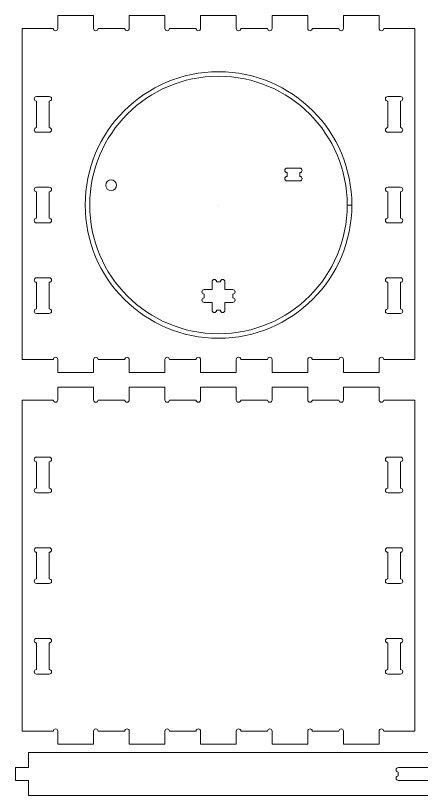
# Model space of a CAD drawing. Header units: inches. Extents: x 4 to 2286, y -1101 to -8.
# Drawn here: x 4 to 572, y -1101 to -8 of the extents above; entities that cross this region are included whole.
import ezdxf

# ---------------------------------------------------------------- set-up
doc = ezdxf.new("R2010")
doc.units = ezdxf.units.IN
doc.header["$MEASUREMENT"] = 0
doc.layers.add('Layer 1', color=7, linetype='Continuous')

# ---------------------------------------------------------------- blocks, each defined once
blk = doc.blocks.new('block 2')
at = {"layer": 'Layer 1', "color": 7, "lineweight": 15, "true_color": 0xffffff}
blk.add_open_spline([(101.5, -273.9), (101.5, -170.7), (185.1, -87.1), (288.2, -87.1), (391.4, -87.1), (475, -170.7), (475, -273.9), (475, -377), (391.4, -460.6), (288.2, -460.6), (185.1, -460.6), (101.5, -377), (101.5, -273.9), (101.5, -273.9), (101.5, -273.9), (101.5, -273.9)], degree=3, knots=[0, 0, 0, 0, 1, 1, 1, 2, 2, 2, 3, 3, 3, 4, 4, 4, 5, 5, 5, 5], dxfattribs=at)
blk = doc.blocks.new('block 3')
at = {"layer": 'Layer 1', "color": 7, "lineweight": 15, "true_color": 0xffffff}
blk.add_open_spline([(163.2, -26.5), (163.2, -26.5), (163.2, -8.5), (163.2, -8.5), (163.2, -8.5), (213.2, -8.5), (213.2, -8.5), (213.2, -8.5), (213.2, -26.5), (213.2, -26.5), (213.2, -28.2), (214.6, -29.6), (216.4, -29.6), (218.2, -29.6), (219.6, -28.2), (219.6, -26.5), (219.6, -26.5), (256.9, -26.5), (256.9, -26.5), (256.9, -28.2), (258.3, -29.6), (260.1, -29.6), (261.8, -29.6), (263.2, -28.2), (263.2, -26.5), (263.2, -26.5), (263.2, -8.5), (263.2, -8.5), (263.2, -8.5), (313.2, -8.5), (313.2, -8.5), (313.2, -8.5), (313.2, -26.5), (313.2, -26.5), (313.2, -28.2), (314.6, -29.6), (316.4, -29.6), (318.2, -29.6), (319.6, -28.2), (319.6, -26.5), (319.6, -26.5), (356.9, -26.5), (356.9, -26.5), (356.9, -28.2), (358.3, -29.6), (360.1, -29.6), (361.8, -29.6), (363.2, -28.2), (363.2, -26.5), (363.2, -26.5), (363.2, -8.5), (363.2, -8.5), (363.2, -8.5), (413.2, -8.5), (413.2, -8.5), (413.2, -8.5), (413.2, -26.5), (413.2, -26.5), (413.2, -28.2), (414.6, -29.6), (416.4, -29.6), (418.2, -29.6), (419.6, -28.2), (419.6, -26.5), (419.6, -26.5), (456.9, -26.5), (456.9, -26.5), (456.9, -28.2), (458.3, -29.6), (460.1, -29.6), (461.8, -29.6), (463.2, -28.2), (463.2, -26.5), (463.2, -26.5), (463.2, -8.5), (463.2, -8.5), (463.2, -8.5), (513.2, -8.5), (513.2, -8.5), (513.2, -8.5), (513.2, -26.5), (513.2, -26.5), (513.2, -28.2), (514.6, -29.6), (516.4, -29.6), (518.2, -29.6), (519.6, -28.2), (519.6, -26.5), (519.6, -26.5), (563.2, -26.5), (563.2, -26.5), (563.2, -26.5), (563.2, -490.5), (563.2, -490.5), (563.2, -490.5), (519.6, -490.5), (519.6, -490.5), (519.6, -488.7), (518.2, -487.3), (516.4, -487.3), (514.6, -487.3), (513.2, -488.7), (513.2, -490.5), (513.2, -490.5), (513.2, -508.5), (513.2, -508.5), (513.2, -508.5), (463.2, -508.5), (463.2, -508.5), (463.2, -508.5), (463.2, -490.5), (463.2, -490.5), (463.2, -488.7), (461.8, -487.3), (460.1, -487.3), (458.3, -487.3), (456.9, -488.7), (456.9, -490.5), (456.9, -490.5), (419.6, -490.5), (419.6, -490.5), (419.6, -488.7), (418.2, -487.3), (416.4, -487.3), (414.6, -487.3), (413.2, -488.7), (413.2, -490.5), (413.2, -490.5), (413.2, -508.5), (413.2, -508.5), (413.2, -508.5), (363.2, -508.5), (363.2, -508.5), (363.2, -508.5), (363.2, -490.5), (363.2, -490.5), (363.2, -488.7), (361.8, -487.3), (360.1, -487.3), (358.3, -487.3), (356.9, -488.7), (356.9, -490.5), (356.9, -490.5), (319.6, -490.5), (319.6, -490.5), (319.6, -488.7), (318.2, -487.3), (316.4, -487.3), (314.6, -487.3), (313.2, -488.7), (313.2, -490.5), (313.2, -490.5), (313.2, -508.5), (313.2, -508.5), (313.2, -508.5), (263.2, -508.5), (263.2, -508.5), (263.2, -508.5), (263.2, -490.5), (263.2, -490.5), (263.2, -488.7), (261.8, -487.3), (260.1, -487.3), (258.3, -487.3), (256.9, -488.7), (256.9, -490.5), (256.9, -490.5), (219.6, -490.5), (219.6, -490.5), (219.6, -488.7), (218.2, -487.3), (216.4, -487.3), (214.6, -487.3), (213.2, -488.7), (213.2, -490.5), (213.2, -490.5), (213.2, -508.5), (213.2, -508.5), (213.2, -508.5), (163.2, -508.5), (163.2, -508.5), (163.2, -508.5), (163.2, -490.5), (163.2, -490.5), (163.2, -488.7), (161.8, -487.3), (160.1, -487.3), (158.3, -487.3), (156.9, -488.7), (156.9, -490.5), (156.9, -490.5), (119.6, -490.5), (119.6, -490.5), (119.6, -488.7), (118.2, -487.3), (116.4, -487.3), (114.6, -487.3), (113.2, -488.7), (113.2, -490.5), (113.2, -490.5), (113.2, -508.5), (113.2, -508.5), (113.2, -508.5), (63.2, -508.5), (63.2, -508.5), (63.2, -508.5), (63.2, -490.5), (63.2, -490.5), (63.2, -488.7), (61.8, -487.3), (60.1, -487.3), (58.3, -487.3), (56.9, -488.7), (56.9, -490.5), (56.9, -490.5), (13.2, -490.5), (13.2, -490.5), (13.2, -490.5), (13.2, -26.5), (13.2, -26.5), (13.2, -26.5), (56.9, -26.5), (56.9, -26.5), (56.9, -28.2), (58.3, -29.6), (60.1, -29.6), (61.8, -29.6), (63.2, -28.2), (63.2, -26.5), (63.2, -26.5), (63.2, -8.5), (63.2, -8.5), (63.2, -8.5), (113.2, -8.5), (113.2, -8.5), (113.2, -8.5), (113.2, -26.5), (113.2, -26.5), (113.2, -28.2), (114.6, -29.6), (116.4, -29.6), (118.2, -29.6), (119.6, -28.2), (119.6, -26.5), (119.6, -26.5), (156.9, -26.5), (156.9, -26.5), (156.9, -28.2), (158.3, -29.6), (160.1, -29.6), (161.8, -29.6), (163.2, -28.2), (163.2, -26.5)], degree=3, knots=[0, 0, 0, 0, 1, 1, 1, 2, 2, 2, 3, 3, 3, 4, 4, 4, 5, 5, 5, 6, 6, 6, 7, 7, 7, 8, 8, 8, 9, 9, 9, 10, 10, 10, 11, 11, 11, 12, 12, 12, 13, 13, 13, 14, 14, 14, 15, 15, 15, 16, 16, 16, 17, 17, 17, 18, 18, 18, 19, 19, 19, 20, 20, 20, 21, 21, 21, 22, 22, 22, 23, 23, 23, 24, 24, 24, 25, 25, 25, 26, 26, 26, 27, 27, 27, 28, 28, 28, 29, 29, 29, 30, 30, 30, 31, 31, 31, 32, 32, 32, 33, 33, 33, 34, 34, 34, 35, 35, 35, 36, 36, 36, 37, 37, 37, 38, 38, 38, 39, 39, 39, 40, 40, 40, 41, 41, 41, 42, 42, 42, 43, 43, 43, 44, 44, 44, 45, 45, 45, 46, 46, 46, 47, 47, 47, 48, 48, 48, 49, 49, 49, 50, 50, 50, 51, 51, 51, 52, 52, 52, 53, 53, 53, 54, 54, 54, 55, 55, 55, 56, 56, 56, 57, 57, 57, 58, 58, 58, 59, 59, 59, 60, 60, 60, 61, 61, 61, 62, 62, 62, 63, 63, 63, 64, 64, 64, 65, 65, 65, 66, 66, 66, 67, 67, 67, 68, 68, 68, 69, 69, 69, 70, 70, 70, 71, 71, 71, 72, 72, 72, 73, 73, 73, 74, 74, 74, 75, 75, 75, 76, 76, 76, 77, 77, 77, 78, 78, 78, 79, 79, 79, 80, 80, 80, 81, 81, 81, 82, 82, 82, 83, 83, 83, 84, 84, 84, 84], dxfattribs=at)
blk = doc.blocks.new('block 4')
at = {"layer": 'Layer 1', "color": 7, "lineweight": 15, "true_color": 0xffffff}
blk.add_open_spline([(33.2, -165.5), (31.5, -165.5), (30.1, -167), (30.1, -168.7), (30.1, -170.5), (31.5, -171.9), (33.2, -171.9), (33.2, -171.9), (51.2, -171.9), (51.2, -171.9), (53, -171.9), (54.4, -170.5), (54.4, -168.7), (54.4, -167), (53, -165.5), (51.2, -165.5), (51.2, -165.5), (51.2, -128.2), (51.2, -128.2), (53, -128.2), (54.4, -126.8), (54.4, -125.1), (54.4, -123.3), (53, -121.9), (51.2, -121.9), (51.2, -121.9), (33.2, -121.9), (33.2, -121.9), (31.5, -121.9), (30.1, -123.3), (30.1, -125.1), (30.1, -126.8), (31.5, -128.2), (33.2, -128.2), (33.2, -128.2), (33.2, -165.5), (33.2, -165.5)], degree=3, knots=[0, 0, 0, 0, 1, 1, 1, 2, 2, 2, 3, 3, 3, 4, 4, 4, 5, 5, 5, 6, 6, 6, 7, 7, 7, 8, 8, 8, 9, 9, 9, 10, 10, 10, 11, 11, 11, 12, 12, 12, 12], dxfattribs=at)
blk = doc.blocks.new('block 5')
at = {"layer": 'Layer 1', "color": 7, "lineweight": 15, "true_color": 0xffffff}
blk.add_open_spline([(33.2, -248.9), (31.5, -248.9), (30.1, -250.3), (30.1, -252.1), (30.1, -253.8), (31.5, -255.2), (33.2, -255.2), (33.2, -255.2), (33.2, -292.5), (33.2, -292.5), (31.5, -292.5), (30.1, -294), (30.1, -295.7), (30.1, -297.5), (31.5, -298.9), (33.2, -298.9), (33.2, -298.9), (51.2, -298.9), (51.2, -298.9), (53, -298.9), (54.4, -297.5), (54.4, -295.7), (54.4, -294), (53, -292.5), (51.2, -292.5), (51.2, -292.5), (51.2, -255.2), (51.2, -255.2), (53, -255.2), (54.4, -253.8), (54.4, -252.1), (54.4, -250.3), (53, -248.9), (51.2, -248.9), (51.2, -248.9), (33.2, -248.9), (33.2, -248.9)], degree=3, knots=[0, 0, 0, 0, 1, 1, 1, 2, 2, 2, 3, 3, 3, 4, 4, 4, 5, 5, 5, 6, 6, 6, 7, 7, 7, 8, 8, 8, 9, 9, 9, 10, 10, 10, 11, 11, 11, 12, 12, 12, 12], dxfattribs=at)
blk = doc.blocks.new('block 6')
at = {"layer": 'Layer 1', "color": 7, "lineweight": 15, "true_color": 0xffffff}
blk.add_open_spline([(33.2, -375.9), (31.5, -375.9), (30.1, -377.3), (30.1, -379.1), (30.1, -380.8), (31.5, -382.2), (33.2, -382.2), (33.2, -382.2), (33.2, -419.5), (33.2, -419.5), (31.5, -419.5), (30.1, -421), (30.1, -422.7), (30.1, -424.5), (31.5, -425.9), (33.2, -425.9), (33.2, -425.9), (51.2, -425.9), (51.2, -425.9), (53, -425.9), (54.4, -424.5), (54.4, -422.7), (54.4, -421), (53, -419.5), (51.2, -419.5), (51.2, -419.5), (51.2, -382.2), (51.2, -382.2), (53, -382.2), (54.4, -380.8), (54.4, -379.1), (54.4, -377.3), (53, -375.9), (51.2, -375.9), (51.2, -375.9), (33.2, -375.9), (33.2, -375.9)], degree=3, knots=[0, 0, 0, 0, 1, 1, 1, 2, 2, 2, 3, 3, 3, 4, 4, 4, 5, 5, 5, 6, 6, 6, 7, 7, 7, 8, 8, 8, 9, 9, 9, 10, 10, 10, 11, 11, 11, 12, 12, 12, 12], dxfattribs=at)
blk = doc.blocks.new('block 7')
at = {"layer": 'Layer 1', "color": 7, "lineweight": 15, "true_color": 0xffffff}
blk.add_open_spline([(543.2, -171.9), (545, -171.9), (546.4, -170.5), (546.4, -168.7), (546.4, -167), (545, -165.5), (543.2, -165.5), (543.2, -165.5), (543.2, -128.2), (543.2, -128.2), (545, -128.2), (546.4, -126.8), (546.4, -125.1), (546.4, -123.3), (545, -121.9), (543.2, -121.9), (543.2, -121.9), (525.2, -121.9), (525.2, -121.9), (523.5, -121.9), (522.1, -123.3), (522.1, -125.1), (522.1, -126.8), (523.5, -128.2), (525.2, -128.2), (525.2, -128.2), (525.2, -165.5), (525.2, -165.5), (523.5, -165.5), (522.1, -167), (522.1, -168.7), (522.1, -170.5), (523.5, -171.9), (525.2, -171.9), (525.2, -171.9), (543.2, -171.9), (543.2, -171.9)], degree=3, knots=[0, 0, 0, 0, 1, 1, 1, 2, 2, 2, 3, 3, 3, 4, 4, 4, 5, 5, 5, 6, 6, 6, 7, 7, 7, 8, 8, 8, 9, 9, 9, 10, 10, 10, 11, 11, 11, 12, 12, 12, 12], dxfattribs=at)
blk = doc.blocks.new('block 8')
at = {"layer": 'Layer 1', "color": 7, "lineweight": 15, "true_color": 0xffffff}
blk.add_open_spline([(525.2, -248.9), (523.5, -248.9), (522.1, -250.3), (522.1, -252.1), (522.1, -253.8), (523.5, -255.2), (525.2, -255.2), (525.2, -255.2), (525.2, -292.5), (525.2, -292.5), (523.5, -292.5), (522.1, -294), (522.1, -295.7), (522.1, -297.5), (523.5, -298.9), (525.2, -298.9), (525.2, -298.9), (543.2, -298.9), (543.2, -298.9), (545, -298.9), (546.4, -297.5), (546.4, -295.7), (546.4, -294), (545, -292.5), (543.2, -292.5), (543.2, -292.5), (543.2, -255.2), (543.2, -255.2), (545, -255.2), (546.4, -253.8), (546.4, -252.1), (546.4, -250.3), (545, -248.9), (543.2, -248.9), (543.2, -248.9), (525.2, -248.9), (525.2, -248.9)], degree=3, knots=[0, 0, 0, 0, 1, 1, 1, 2, 2, 2, 3, 3, 3, 4, 4, 4, 5, 5, 5, 6, 6, 6, 7, 7, 7, 8, 8, 8, 9, 9, 9, 10, 10, 10, 11, 11, 11, 12, 12, 12, 12], dxfattribs=at)
blk = doc.blocks.new('block 9')
at = {"layer": 'Layer 1', "color": 7, "lineweight": 15, "true_color": 0xffffff}
blk.add_open_spline([(543.2, -382.2), (545, -382.2), (546.4, -380.8), (546.4, -379.1), (546.4, -377.3), (545, -375.9), (543.2, -375.9), (543.2, -375.9), (525.2, -375.9), (525.2, -375.9), (523.5, -375.9), (522.1, -377.3), (522.1, -379.1), (522.1, -380.8), (523.5, -382.2), (525.2, -382.2), (525.2, -382.2), (525.2, -419.5), (525.2, -419.5), (523.5, -419.5), (522.1, -421), (522.1, -422.7), (522.1, -424.5), (523.5, -425.9), (525.2, -425.9), (525.2, -425.9), (543.2, -425.9), (543.2, -425.9), (545, -425.9), (546.4, -424.5), (546.4, -422.7), (546.4, -421), (545, -419.5), (543.2, -419.5), (543.2, -419.5), (543.2, -382.2), (543.2, -382.2)], degree=3, knots=[0, 0, 0, 0, 1, 1, 1, 2, 2, 2, 3, 3, 3, 4, 4, 4, 5, 5, 5, 6, 6, 6, 7, 7, 7, 8, 8, 8, 9, 9, 9, 10, 10, 10, 11, 11, 11, 12, 12, 12, 12], dxfattribs=at)
blk = doc.blocks.new('block 10')
at = {"layer": 'Layer 1', "color": 7, "lineweight": 15, "true_color": 0xffffff}
blk.add_open_spline([(268.2, -392.4), (266.5, -392.4), (265.1, -393.8), (265.1, -395.6), (265.1, -397.3), (266.5, -398.7), (268.2, -398.7), (268.2, -398.7), (268.2, -404), (268.2, -404), (266.5, -404), (265.1, -405.5), (265.1, -407.2), (265.1, -409), (266.5, -410.4), (268.2, -410.4), (268.2, -410.4), (279.2, -410.4), (279.2, -410.4), (279.2, -410.4), (279.2, -421.4), (279.2, -421.4), (279.2, -423.1), (280.6, -424.6), (282.4, -424.6), (284.2, -424.6), (285.6, -423.1), (285.6, -421.4), (285.6, -421.4), (290.9, -421.4), (290.9, -421.4), (290.9, -423.1), (292.3, -424.6), (294.1, -424.6), (295.8, -424.6), (297.2, -423.1), (297.2, -421.4), (297.2, -421.4), (297.2, -410.4), (297.2, -410.4), (297.2, -410.4), (308.2, -410.4), (308.2, -410.4), (310, -410.4), (311.4, -409), (311.4, -407.2), (311.4, -405.5), (310, -404), (308.2, -404), (308.2, -404), (308.2, -398.7), (308.2, -398.7), (310, -398.7), (311.4, -397.3), (311.4, -395.6), (311.4, -393.8), (310, -392.4), (308.2, -392.4), (308.2, -392.4), (297.2, -392.4), (297.2, -392.4), (297.2, -392.4), (297.2, -381.4), (297.2, -381.4), (297.2, -379.6), (295.8, -378.2), (294.1, -378.2), (292.3, -378.2), (290.9, -379.6), (290.9, -381.4), (290.9, -381.4), (285.6, -381.4), (285.6, -381.4), (285.6, -379.6), (284.2, -378.2), (282.4, -378.2), (280.6, -378.2), (279.2, -379.6), (279.2, -381.4), (279.2, -381.4), (279.2, -392.4), (279.2, -392.4), (279.2, -392.4), (268.2, -392.4), (268.2, -392.4)], degree=3, knots=[0, 0, 0, 0, 1, 1, 1, 2, 2, 2, 3, 3, 3, 4, 4, 4, 5, 5, 5, 6, 6, 6, 7, 7, 7, 8, 8, 8, 9, 9, 9, 10, 10, 10, 11, 11, 11, 12, 12, 12, 13, 13, 13, 14, 14, 14, 15, 15, 15, 16, 16, 16, 17, 17, 17, 18, 18, 18, 19, 19, 19, 20, 20, 20, 21, 21, 21, 22, 22, 22, 23, 23, 23, 24, 24, 24, 25, 25, 25, 26, 26, 26, 27, 27, 27, 28, 28, 28, 28], dxfattribs=at)
blk = doc.blocks.new('block 11')
at = {"layer": 'Layer 1', "color": 7, "lineweight": 15, "true_color": 0xffffff}
blk.add_open_spline([(130.3, -246.2), (130.3, -242.1), (133.7, -238.7), (137.8, -238.7), (141.9, -238.7), (145.3, -242.1), (145.3, -246.2), (145.3, -250.3), (141.9, -253.7), (137.8, -253.7), (133.7, -253.7), (130.3, -250.3), (130.3, -246.2), (130.3, -246.2), (130.3, -246.2), (130.3, -246.2)], degree=3, knots=[0, 0, 0, 0, 1, 1, 1, 2, 2, 2, 3, 3, 3, 4, 4, 4, 5, 5, 5, 5], dxfattribs=at)
blk = doc.blocks.new('block 12')
at = {"layer": 'Layer 1', "color": 7, "lineweight": 15, "true_color": 0xffffff}
blk.add_open_spline([(384.3, -228.5), (384.3, -228.5), (384.3, -233.8), (384.3, -233.8), (382.5, -233.8), (381.1, -235.2), (381.1, -237), (381.1, -238.7), (382.5, -240.1), (384.3, -240.1), (384.3, -240.1), (402.3, -240.1), (402.3, -240.1), (404, -240.1), (405.4, -238.7), (405.4, -237), (405.4, -235.2), (404, -233.8), (402.3, -233.8), (402.3, -233.8), (402.3, -228.5), (402.3, -228.5), (404, -228.5), (405.4, -227.1), (405.4, -225.3), (405.4, -223.6), (404, -222.1), (402.3, -222.1), (402.3, -222.1), (384.3, -222.1), (384.3, -222.1), (382.5, -222.1), (381.1, -223.6), (381.1, -225.3), (381.1, -227.1), (382.5, -228.5), (384.3, -228.5)], degree=3, knots=[0, 0, 0, 0, 1, 1, 1, 2, 2, 2, 3, 3, 3, 4, 4, 4, 5, 5, 5, 6, 6, 6, 7, 7, 7, 8, 8, 8, 9, 9, 9, 10, 10, 10, 11, 11, 11, 12, 12, 12, 12], dxfattribs=at)
blk = doc.blocks.new('block 13')
at = {"layer": 'Layer 1', "color": 7, "lineweight": 15, "true_color": 0xffffff}
blk.add_open_spline([(107.8, -273.9), (107.8, -174.2), (188.6, -93.5), (288.2, -93.5), (387.9, -93.5), (468.6, -174.2), (468.6, -273.9), (468.6, -373.5), (387.9, -454.3), (288.2, -454.3), (188.6, -454.3), (107.8, -373.5), (107.8, -273.9), (107.8, -273.9), (107.8, -273.9), (107.8, -273.9)], degree=3, knots=[0, 0, 0, 0, 1, 1, 1, 2, 2, 2, 3, 3, 3, 4, 4, 4, 5, 5, 5, 5], dxfattribs=at)
blk = doc.blocks.new('block 14')
at = {"layer": 'Layer 1', "color": 7, "lineweight": 15, "true_color": 0xffffff}
blk.add_open_spline([(163.2, -547.1), (163.2, -547.1), (163.2, -529.1), (163.2, -529.1), (163.2, -529.1), (213.2, -529.1), (213.2, -529.1), (213.2, -529.1), (213.2, -547.1), (213.2, -547.1), (213.2, -548.9), (214.6, -550.3), (216.4, -550.3), (218.2, -550.3), (219.6, -548.9), (219.6, -547.1), (219.6, -547.1), (256.9, -547.1), (256.9, -547.1), (256.9, -548.9), (258.3, -550.3), (260.1, -550.3), (261.8, -550.3), (263.2, -548.9), (263.2, -547.1), (263.2, -547.1), (263.2, -529.1), (263.2, -529.1), (263.2, -529.1), (313.2, -529.1), (313.2, -529.1), (313.2, -529.1), (313.2, -547.1), (313.2, -547.1), (313.2, -548.9), (314.6, -550.3), (316.4, -550.3), (318.2, -550.3), (319.6, -548.9), (319.6, -547.1), (319.6, -547.1), (356.9, -547.1), (356.9, -547.1), (356.9, -548.9), (358.3, -550.3), (360.1, -550.3), (361.8, -550.3), (363.2, -548.9), (363.2, -547.1), (363.2, -547.1), (363.2, -529.1), (363.2, -529.1), (363.2, -529.1), (413.2, -529.1), (413.2, -529.1), (413.2, -529.1), (413.2, -547.1), (413.2, -547.1), (413.2, -548.9), (414.6, -550.3), (416.4, -550.3), (418.2, -550.3), (419.6, -548.9), (419.6, -547.1), (419.6, -547.1), (456.9, -547.1), (456.9, -547.1), (456.9, -548.9), (458.3, -550.3), (460.1, -550.3), (461.8, -550.3), (463.2, -548.9), (463.2, -547.1), (463.2, -547.1), (463.2, -529.1), (463.2, -529.1), (463.2, -529.1), (513.2, -529.1), (513.2, -529.1), (513.2, -529.1), (513.2, -547.1), (513.2, -547.1), (513.2, -548.9), (514.6, -550.3), (516.4, -550.3), (518.2, -550.3), (519.6, -548.9), (519.6, -547.1), (519.6, -547.1), (563.2, -547.1), (563.2, -547.1), (563.2, -547.1), (563.2, -1011.1), (563.2, -1011.1), (563.2, -1011.1), (519.6, -1011.1), (519.6, -1011.1), (519.6, -1009.4), (518.2, -1008), (516.4, -1008), (514.6, -1008), (513.2, -1009.4), (513.2, -1011.1), (513.2, -1011.1), (513.2, -1029.1), (513.2, -1029.1), (513.2, -1029.1), (463.2, -1029.1), (463.2, -1029.1), (463.2, -1029.1), (463.2, -1011.1), (463.2, -1011.1), (463.2, -1009.4), (461.8, -1008), (460.1, -1008), (458.3, -1008), (456.9, -1009.4), (456.9, -1011.1), (456.9, -1011.1), (419.6, -1011.1), (419.6, -1011.1), (419.6, -1009.4), (418.2, -1008), (416.4, -1008), (414.6, -1008), (413.2, -1009.4), (413.2, -1011.1), (413.2, -1011.1), (413.2, -1029.1), (413.2, -1029.1), (413.2, -1029.1), (363.2, -1029.1), (363.2, -1029.1), (363.2, -1029.1), (363.2, -1011.1), (363.2, -1011.1), (363.2, -1009.4), (361.8, -1008), (360.1, -1008), (358.3, -1008), (356.9, -1009.4), (356.9, -1011.1), (356.9, -1011.1), (319.6, -1011.1), (319.6, -1011.1), (319.6, -1009.4), (318.2, -1008), (316.4, -1008), (314.6, -1008), (313.2, -1009.4), (313.2, -1011.1), (313.2, -1011.1), (313.2, -1029.1), (313.2, -1029.1), (313.2, -1029.1), (263.2, -1029.1), (263.2, -1029.1), (263.2, -1029.1), (263.2, -1011.1), (263.2, -1011.1), (263.2, -1009.4), (261.8, -1008), (260.1, -1008), (258.3, -1008), (256.9, -1009.4), (256.9, -1011.1), (256.9, -1011.1), (219.6, -1011.1), (219.6, -1011.1), (219.6, -1009.4), (218.2, -1008), (216.4, -1008), (214.6, -1008), (213.2, -1009.4), (213.2, -1011.1), (213.2, -1011.1), (213.2, -1029.1), (213.2, -1029.1), (213.2, -1029.1), (163.2, -1029.1), (163.2, -1029.1), (163.2, -1029.1), (163.2, -1011.1), (163.2, -1011.1), (163.2, -1009.4), (161.8, -1008), (160.1, -1008), (158.3, -1008), (156.9, -1009.4), (156.9, -1011.1), (156.9, -1011.1), (119.6, -1011.1), (119.6, -1011.1), (119.6, -1009.4), (118.2, -1008), (116.4, -1008), (114.6, -1008), (113.2, -1009.4), (113.2, -1011.1), (113.2, -1011.1), (113.2, -1029.1), (113.2, -1029.1), (113.2, -1029.1), (63.2, -1029.1), (63.2, -1029.1), (63.2, -1029.1), (63.2, -1011.1), (63.2, -1011.1), (63.2, -1009.4), (61.8, -1008), (60.1, -1008), (58.3, -1008), (56.9, -1009.4), (56.9, -1011.1), (56.9, -1011.1), (13.2, -1011.1), (13.2, -1011.1), (13.2, -1011.1), (13.2, -547.1), (13.2, -547.1), (13.2, -547.1), (56.9, -547.1), (56.9, -547.1), (56.9, -548.9), (58.3, -550.3), (60.1, -550.3), (61.8, -550.3), (63.2, -548.9), (63.2, -547.1), (63.2, -547.1), (63.2, -529.1), (63.2, -529.1), (63.2, -529.1), (113.2, -529.1), (113.2, -529.1), (113.2, -529.1), (113.2, -547.1), (113.2, -547.1), (113.2, -548.9), (114.6, -550.3), (116.4, -550.3), (118.2, -550.3), (119.6, -548.9), (119.6, -547.1), (119.6, -547.1), (156.9, -547.1), (156.9, -547.1), (156.9, -548.9), (158.3, -550.3), (160.1, -550.3), (161.8, -550.3), (163.2, -548.9), (163.2, -547.1)], degree=3, knots=[0, 0, 0, 0, 1, 1, 1, 2, 2, 2, 3, 3, 3, 4, 4, 4, 5, 5, 5, 6, 6, 6, 7, 7, 7, 8, 8, 8, 9, 9, 9, 10, 10, 10, 11, 11, 11, 12, 12, 12, 13, 13, 13, 14, 14, 14, 15, 15, 15, 16, 16, 16, 17, 17, 17, 18, 18, 18, 19, 19, 19, 20, 20, 20, 21, 21, 21, 22, 22, 22, 23, 23, 23, 24, 24, 24, 25, 25, 25, 26, 26, 26, 27, 27, 27, 28, 28, 28, 29, 29, 29, 30, 30, 30, 31, 31, 31, 32, 32, 32, 33, 33, 33, 34, 34, 34, 35, 35, 35, 36, 36, 36, 37, 37, 37, 38, 38, 38, 39, 39, 39, 40, 40, 40, 41, 41, 41, 42, 42, 42, 43, 43, 43, 44, 44, 44, 45, 45, 45, 46, 46, 46, 47, 47, 47, 48, 48, 48, 49, 49, 49, 50, 50, 50, 51, 51, 51, 52, 52, 52, 53, 53, 53, 54, 54, 54, 55, 55, 55, 56, 56, 56, 57, 57, 57, 58, 58, 58, 59, 59, 59, 60, 60, 60, 61, 61, 61, 62, 62, 62, 63, 63, 63, 64, 64, 64, 65, 65, 65, 66, 66, 66, 67, 67, 67, 68, 68, 68, 69, 69, 69, 70, 70, 70, 71, 71, 71, 72, 72, 72, 73, 73, 73, 74, 74, 74, 75, 75, 75, 76, 76, 76, 77, 77, 77, 78, 78, 78, 79, 79, 79, 80, 80, 80, 81, 81, 81, 82, 82, 82, 83, 83, 83, 84, 84, 84, 84], dxfattribs=at)
blk = doc.blocks.new('block 15')
at = {"layer": 'Layer 1', "color": 7, "lineweight": 15, "true_color": 0xffffff}
blk.add_open_spline([(33.2, -670.8), (31.5, -670.8), (30.1, -672.2), (30.1, -674), (30.1, -675.7), (31.5, -677.1), (33.2, -677.1), (33.2, -677.1), (51.2, -677.1), (51.2, -677.1), (53, -677.1), (54.4, -675.7), (54.4, -674), (54.4, -672.2), (53, -670.8), (51.2, -670.8), (51.2, -670.8), (51.2, -633.5), (51.2, -633.5), (53, -633.5), (54.4, -632.1), (54.4, -630.3), (54.4, -628.5), (53, -627.1), (51.2, -627.1), (51.2, -627.1), (33.2, -627.1), (33.2, -627.1), (31.5, -627.1), (30.1, -628.5), (30.1, -630.3), (30.1, -632.1), (31.5, -633.5), (33.2, -633.5), (33.2, -633.5), (33.2, -670.8), (33.2, -670.8)], degree=3, knots=[0, 0, 0, 0, 1, 1, 1, 2, 2, 2, 3, 3, 3, 4, 4, 4, 5, 5, 5, 6, 6, 6, 7, 7, 7, 8, 8, 8, 9, 9, 9, 10, 10, 10, 11, 11, 11, 12, 12, 12, 12], dxfattribs=at)
blk = doc.blocks.new('block 16')
at = {"layer": 'Layer 1', "color": 7, "lineweight": 15, "true_color": 0xffffff}
blk.add_open_spline([(33.2, -754.1), (31.5, -754.1), (30.1, -755.5), (30.1, -757.3), (30.1, -759.1), (31.5, -760.5), (33.2, -760.5), (33.2, -760.5), (33.2, -797.8), (33.2, -797.8), (31.5, -797.8), (30.1, -799.2), (30.1, -801), (30.1, -802.7), (31.5, -804.1), (33.2, -804.1), (33.2, -804.1), (51.2, -804.1), (51.2, -804.1), (53, -804.1), (54.4, -802.7), (54.4, -801), (54.4, -799.2), (53, -797.8), (51.2, -797.8), (51.2, -797.8), (51.2, -760.5), (51.2, -760.5), (53, -760.5), (54.4, -759.1), (54.4, -757.3), (54.4, -755.5), (53, -754.1), (51.2, -754.1), (51.2, -754.1), (33.2, -754.1), (33.2, -754.1)], degree=3, knots=[0, 0, 0, 0, 1, 1, 1, 2, 2, 2, 3, 3, 3, 4, 4, 4, 5, 5, 5, 6, 6, 6, 7, 7, 7, 8, 8, 8, 9, 9, 9, 10, 10, 10, 11, 11, 11, 12, 12, 12, 12], dxfattribs=at)
blk = doc.blocks.new('block 17')
at = {"layer": 'Layer 1', "color": 7, "lineweight": 15, "true_color": 0xffffff}
blk.add_open_spline([(33.2, -881.1), (31.5, -881.1), (30.1, -882.5), (30.1, -884.3), (30.1, -886.1), (31.5, -887.5), (33.2, -887.5), (33.2, -887.5), (33.2, -924.8), (33.2, -924.8), (31.5, -924.8), (30.1, -926.2), (30.1, -928), (30.1, -929.7), (31.5, -931.1), (33.2, -931.1), (33.2, -931.1), (51.2, -931.1), (51.2, -931.1), (53, -931.1), (54.4, -929.7), (54.4, -928), (54.4, -926.2), (53, -924.8), (51.2, -924.8), (51.2, -924.8), (51.2, -887.5), (51.2, -887.5), (53, -887.5), (54.4, -886.1), (54.4, -884.3), (54.4, -882.5), (53, -881.1), (51.2, -881.1), (51.2, -881.1), (33.2, -881.1), (33.2, -881.1)], degree=3, knots=[0, 0, 0, 0, 1, 1, 1, 2, 2, 2, 3, 3, 3, 4, 4, 4, 5, 5, 5, 6, 6, 6, 7, 7, 7, 8, 8, 8, 9, 9, 9, 10, 10, 10, 11, 11, 11, 12, 12, 12, 12], dxfattribs=at)
blk = doc.blocks.new('block 18')
at = {"layer": 'Layer 1', "color": 7, "lineweight": 15, "true_color": 0xffffff}
blk.add_open_spline([(543.2, -677.1), (545, -677.1), (546.4, -675.7), (546.4, -674), (546.4, -672.2), (545, -670.8), (543.2, -670.8), (543.2, -670.8), (543.2, -633.5), (543.2, -633.5), (545, -633.5), (546.4, -632.1), (546.4, -630.3), (546.4, -628.5), (545, -627.1), (543.2, -627.1), (543.2, -627.1), (525.2, -627.1), (525.2, -627.1), (523.5, -627.1), (522.1, -628.5), (522.1, -630.3), (522.1, -632.1), (523.5, -633.5), (525.2, -633.5), (525.2, -633.5), (525.2, -670.8), (525.2, -670.8), (523.5, -670.8), (522.1, -672.2), (522.1, -674), (522.1, -675.7), (523.5, -677.1), (525.2, -677.1), (525.2, -677.1), (543.2, -677.1), (543.2, -677.1)], degree=3, knots=[0, 0, 0, 0, 1, 1, 1, 2, 2, 2, 3, 3, 3, 4, 4, 4, 5, 5, 5, 6, 6, 6, 7, 7, 7, 8, 8, 8, 9, 9, 9, 10, 10, 10, 11, 11, 11, 12, 12, 12, 12], dxfattribs=at)
blk = doc.blocks.new('block 19')
at = {"layer": 'Layer 1', "color": 7, "lineweight": 15, "true_color": 0xffffff}
blk.add_open_spline([(525.2, -754.1), (523.5, -754.1), (522.1, -755.5), (522.1, -757.3), (522.1, -759.1), (523.5, -760.5), (525.2, -760.5), (525.2, -760.5), (525.2, -797.8), (525.2, -797.8), (523.5, -797.8), (522.1, -799.2), (522.1, -801), (522.1, -802.7), (523.5, -804.1), (525.2, -804.1), (525.2, -804.1), (543.2, -804.1), (543.2, -804.1), (545, -804.1), (546.4, -802.7), (546.4, -801), (546.4, -799.2), (545, -797.8), (543.2, -797.8), (543.2, -797.8), (543.2, -760.5), (543.2, -760.5), (545, -760.5), (546.4, -759.1), (546.4, -757.3), (546.4, -755.5), (545, -754.1), (543.2, -754.1), (543.2, -754.1), (525.2, -754.1), (525.2, -754.1)], degree=3, knots=[0, 0, 0, 0, 1, 1, 1, 2, 2, 2, 3, 3, 3, 4, 4, 4, 5, 5, 5, 6, 6, 6, 7, 7, 7, 8, 8, 8, 9, 9, 9, 10, 10, 10, 11, 11, 11, 12, 12, 12, 12], dxfattribs=at)
blk = doc.blocks.new('block 20')
at = {"layer": 'Layer 1', "color": 7, "lineweight": 15, "true_color": 0xffffff}
blk.add_open_spline([(543.2, -887.5), (545, -887.5), (546.4, -886.1), (546.4, -884.3), (546.4, -882.5), (545, -881.1), (543.2, -881.1), (543.2, -881.1), (525.2, -881.1), (525.2, -881.1), (523.5, -881.1), (522.1, -882.5), (522.1, -884.3), (522.1, -886.1), (523.5, -887.5), (525.2, -887.5), (525.2, -887.5), (525.2, -924.8), (525.2, -924.8), (523.5, -924.8), (522.1, -926.2), (522.1, -928), (522.1, -929.7), (523.5, -931.1), (525.2, -931.1), (525.2, -931.1), (543.2, -931.1), (543.2, -931.1), (545, -931.1), (546.4, -929.7), (546.4, -928), (546.4, -926.2), (545, -924.8), (543.2, -924.8), (543.2, -924.8), (543.2, -887.5), (543.2, -887.5)], degree=3, knots=[0, 0, 0, 0, 1, 1, 1, 2, 2, 2, 3, 3, 3, 4, 4, 4, 5, 5, 5, 6, 6, 6, 7, 7, 7, 8, 8, 8, 9, 9, 9, 10, 10, 10, 11, 11, 11, 12, 12, 12, 12], dxfattribs=at)
blk = doc.blocks.new('block 22')
at = {"layer": 'Layer 1', "color": 7, "lineweight": 15, "true_color": 0xffffff}
blk.add_lwpolyline([(540.1, -1080.1), (1040.1, -1080.1)], dxfattribs=at)
blk = doc.blocks.new('block 23')
at = {"layer": 'Layer 1', "color": 7, "lineweight": 15, "true_color": 0xffffff}
blk.add_open_spline([(540.1, -1073.8), (538.3, -1073.8), (536.9, -1075.2), (536.9, -1076.9), (536.9, -1078.7), (538.3, -1080.1), (540.1, -1080.1)], degree=3, knots=[0, 0, 0, 0, 1, 1, 1, 2, 2, 2, 2], dxfattribs=at)
blk = doc.blocks.new('block 24')
at = {"layer": 'Layer 1', "color": 7, "lineweight": 15, "true_color": 0xffffff}
blk.add_lwpolyline([(540.1, -1068.5), (540.1, -1073.8)], dxfattribs=at)
blk = doc.blocks.new('block 25')
at = {"layer": 'Layer 1', "color": 7, "lineweight": 15, "true_color": 0xffffff}
blk.add_open_spline([(540.1, -1062.1), (538.3, -1062.1), (536.9, -1063.5), (536.9, -1065.3), (536.9, -1067.1), (538.3, -1068.5), (540.1, -1068.5)], degree=3, knots=[0, 0, 0, 0, 1, 1, 1, 2, 2, 2, 2], dxfattribs=at)
blk = doc.blocks.new('block 26')
at = {"layer": 'Layer 1', "color": 7, "lineweight": 15, "true_color": 0xffffff}
blk.add_lwpolyline([(1040.1, -1062.1), (540.1, -1062.1)], dxfattribs=at)
blk = doc.blocks.new('block 28')
at = {"layer": 'Layer 1', "color": 7, "lineweight": 15, "true_color": 0xffffff}
blk.add_lwpolyline([(1040.1, -1041.1), (22.1, -1041.1)], dxfattribs=at)
blk = doc.blocks.new('block 29')
at = {"layer": 'Layer 1', "color": 7, "lineweight": 15, "true_color": 0xffffff}
blk.add_lwpolyline([(22.1, -1041.1), (22.1, -1062.1)], dxfattribs=at)
blk = doc.blocks.new('block 30')
at = {"layer": 'Layer 1', "color": 7, "lineweight": 15, "true_color": 0xffffff}
blk.add_lwpolyline([(22.1, -1062.1), (4.1, -1062.1)], dxfattribs=at)
blk = doc.blocks.new('block 31')
at = {"layer": 'Layer 1', "color": 7, "lineweight": 15, "true_color": 0xffffff}
blk.add_lwpolyline([(4.1, -1062.1), (4.1, -1080.1)], dxfattribs=at)
blk = doc.blocks.new('block 32')
at = {"layer": 'Layer 1', "color": 7, "lineweight": 15, "true_color": 0xffffff}
blk.add_lwpolyline([(22.1, -1080.1), (4.1, -1080.1)], dxfattribs=at)
blk = doc.blocks.new('block 33')
at = {"layer": 'Layer 1', "color": 7, "lineweight": 15, "true_color": 0xffffff}
blk.add_lwpolyline([(22.1, -1080.1), (22.1, -1101.1)], dxfattribs=at)
blk = doc.blocks.new('block 34')
at = {"layer": 'Layer 1', "color": 7, "lineweight": 15, "true_color": 0xffffff}
blk.add_lwpolyline([(1040.1, -1101.1), (22.1, -1101.1)], dxfattribs=at)

msp = doc.modelspace()

# ---------------------------------------------------------------- linework, layer by layer
at = {"layer": 'Layer 1', "color": 7, "lineweight": 15, "true_color": 0xffffff}
for points in [[(288.2, -273.9), (288.2, -273.9)], [(468.6, -273.9), (475, -273.9)]]:
    msp.add_lwpolyline(points, dxfattribs=at)

# ---------------------------------------------------------------- block references
at = {"layer": 'Layer 1'}
for name in ['block 3', 'block 2', 'block 13', 'block 4', 'block 7', 'block 12', 'block 11', 'block 5', 'block 8', 'block 6', 'block 10', 'block 9', 'block 14', 'block 15', 'block 18', 'block 16', 'block 19', 'block 17', 'block 20', 'block 28', 'block 29', 'block 30', 'block 31', 'block 25', 'block 26', 'block 24', 'block 32', 'block 33', 'block 23', 'block 22', 'block 34']:
    msp.add_blockref(name, (0, 0), dxfattribs=at)

doc.saveas('drawing.dxf')
